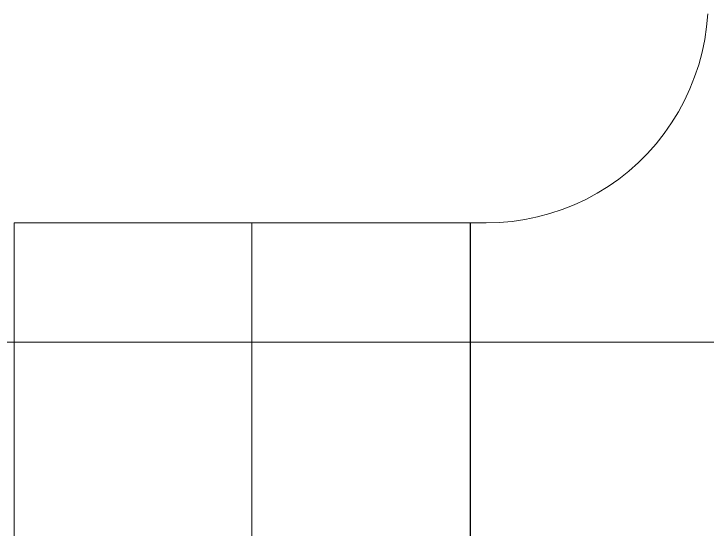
# Model space of a CAD drawing. Extents: x -57174 to 10055, y -18330 to 89882.
# Drawn here: x -30992.7 to -30555.4, y 72816.6 to 73141.5 of the extents above; entities that cross this region are included whole.
import ezdxf

# ---------------------------------------------------------------- set-up
doc = ezdxf.new("R2010")
doc.units = 0
doc.header["$LTSCALE"] = 50
doc.header["$MEASUREMENT"] = 0
for name, color, linetype in [('SUPPLY', 6, 'CONTINUOUS'), ('WALL', 8, 'CONTINUOUS'), ('XREF-ARCH', 8, 'CONTINUOUS')]:
    doc.layers.add(name, color=color, linetype=linetype)

# ---------------------------------------------------------------- blocks, each defined once
blk = doc.blocks.new('PLAN')
at = {"layer": 'WALL', "lineweight": 0}
blk.add_line((7937.5, 12588.41), (11900, 12588.41), dxfattribs=at)

msp = doc.modelspace()

# ---------------------------------------------------------------- linework, layer by layer
at = {"layer": 'SUPPLY', "lineweight": 0, "flags": 128}
for points, elevation in [([(-30555.06, 73141.51), (-30555.77, 73133.41)], 3496.76), ([(-30558.61, 73117.33), (-30556.95, 73125.31), (-30555.77, 73133.41)], 3496.76), ([(-30558.61, 73117.33), (-30560.73, 73109.47)], 3496.76), ([(-30566.29, 73094.22), (-30563.28, 73101.78), (-30560.73, 73109.47)], 3496.76), ([(-30566.29, 73094.22), (-30569.72, 73086.83)], 3496.76), ([(-30592.95, 73053.55), (-30587.57, 73059.64), (-30582.55, 73066.02), (-30577.88, 73072.7), (-30573.56, 73079.62), (-30569.72, 73086.83)], 3496.76), ([(-30592.95, 73053.55), (-30598.74, 73047.81), (-30604.83, 73042.37)], 3496.76), ([(-30624.81, 73028.42), (-30617.84, 73032.68), (-30611.22, 73037.35), (-30604.83, 73042.37)], 3496.76), ([(-30624.81, 73028.42), (-30631.97, 73024.52)], 3496.76), ([(-30639.3, 73021.09), (-30631.97, 73024.52)], 3496.76), ([(-30694.74, 73009.63), (-30686.59, 73009.86), (-30678.49, 73010.57), (-30670.45, 73011.75), (-30662.47, 73013.41), (-30654.61, 73015.54), (-30646.86, 73018.08)], 3496.76), ([(-30639.3, 73021.09), (-30646.86, 73018.08)], 3496.76), ([(-30992.56, 73009.64), (-30992.56, 72634.64)], 3544.85), ([(-30842.67, 73009.64), (-30992.56, 73009.64)], 3544.85), ([(-30842.67, 72709.64), (-30842.67, 73009.64)], 3544.85), ([(-30842.57, 73009.64), (-30704.92, 73009.64), (-30704.92, 72709.64), (-30842.57, 72709.64)], 3560.88), ([(-30842.57, 73009.64), (-30842.57, 72709.64)], 3560.88), ([(-30704.73, 73009.63), (-30704.73, 72709.68)], 3496.76), ([(-30694.74, 73009.63), (-30704.73, 73009.63)], 3496.76)]:
    msp.add_lwpolyline(points, dxfattribs=dict(at, elevation=elevation))

# ---------------------------------------------------------------- block references
at = {"layer": 'XREF-ARCH', "lineweight": 0}
msp.add_blockref('PLAN', (-40398.63, 60346.03), dxfattribs=at)

doc.saveas('drawing.dxf')
